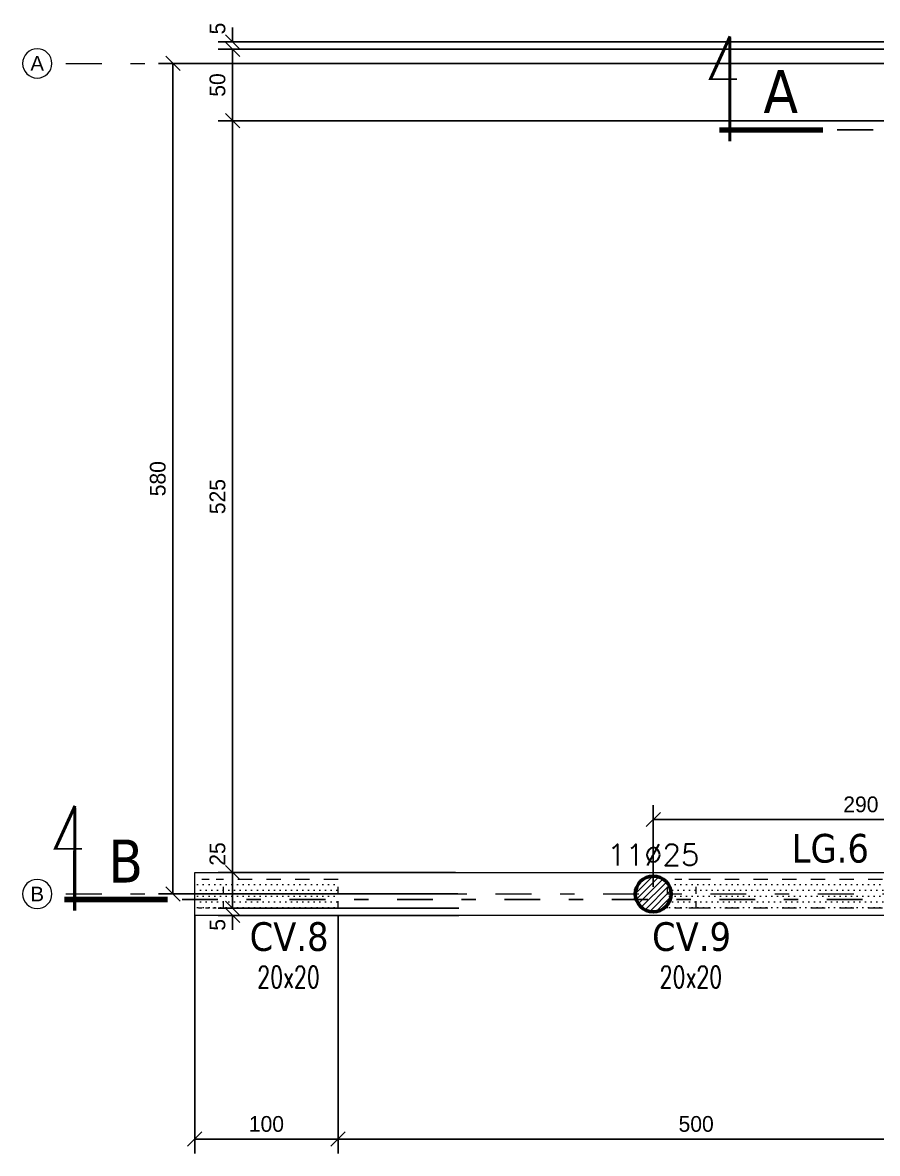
# Model space of a CAD drawing. Header units: centimetres. Extents: x -4069 to 1403, y -6242 to 452.
# Drawn here: x -4069 to -3472, y -1160 to -370 of the extents above; entities that cross this region are included whole.
import ezdxf
from ezdxf.enums import TextEntityAlignment as Align

# ---------------------------------------------------------------- set-up
doc = ezdxf.new("R2010")
doc.units = ezdxf.units.CM
doc.header["$LTSCALE"] = 100
doc.linetypes.add('GrDotted', pattern=[0.4, 0.1, -0.1, 0.1, -0.1])
doc.linetypes.add('GrFeatureAxis', pattern=[0.85, 0.25, -0.2, 0.1, -0.2, 0.1])
for name, color, linetype in [('COTATION', 1, 'Continuous'), ('farges. Bottom view 4 - Souterain', 7, 'Continuous'), ('STR_TXT', 102, 'Continuous')]:
    doc.layers.add(name, color=color, linetype=linetype)
doc.styles.add('EPAIS', font='TAHOMA.TTF')
doc.styles.add('FIN', font='romans.shx')
doc.styles.add('GrGrid', font='ARIAL.TTF', dxfattribs={"height": 17})
doc.dimstyles.new('BRUNO-502', dxfattribs={"dimtxt": 11, "dimasz": 10, "dimexe": 10, "dimexo": 5, "dimgap": 5, "dimtad": 1, "dimdec": 0, "dimzin": 0, "dimdsep": 46, "dimtxsty": 'Standard', "dimblk": 'OBLIQUE', "dimcen": 0, "dimclrt": 7, "dimadec": 0, "dimazin": 0, "dimtfac": 1, "dimtdec": 0, "dimtix": 1, "dimtofl": 0, "dimtmove": 0, "dimatfit": 3, "dimldrblk": 'OBLIQUE', "dimfxl": 0, "dimtolj": 1, "dimtzin": 0, "dimarcsym": 0})

# ---------------------------------------------------------------- blocks, each defined once
blk = doc.blocks.new('_OBLIQUE')
at = {"color": 0, "linetype": 'ByBlock'}
blk.add_line((-0.5, -0.5), (0.5, 0.5), dxfattribs=at)
blk = doc.blocks.new('*D35')
at = {"layer": 'COTATION', "color": 0, "lineweight": -2}
for p, q in [((-3343.9, -398.86), (-3974.2, -398.86)), ((-3964.2, -398.86), (-3964.2, -978.86)), ((-3765.27, -978.86), (-3974.2, -978.86))]:
    blk.add_line(p, q, dxfattribs=at)
at = {"layer": 'DEFPOINTS', "color": 0}
for p in [(-3338.9, -398.86), (-3964.2, -978.86), (-3760.27, -978.86)]:
    blk.add_point(p, dxfattribs=at)
at = {"layer": 'COTATION', "color": 0, "lineweight": -2, "xscale": 10, "yscale": 10, "zscale": 10}
for p, rotation in [((-3964.2, -398.86), 90), ((-3964.2, -978.86), 270)]:
    blk.add_blockref('_OBLIQUE', p, dxfattribs=dict(at, rotation=rotation))
at = {"layer": 'COTATION', "color": 7, "insert": (-3974.7, -688.86), "char_height": 11, "attachment_point": 5, "rotation": 90}
blk.add_mtext('\\A1;580', dxfattribs=at)
blk = doc.blocks.new('*D37')
at = {"layer": 'COTATION', "color": 0, "lineweight": -2}
for p, q in [((-3353.9, -389.01), (-3932.53, -389.01)), ((-3922.53, -389.01), (-3922.53, -438.86)), ((-3353.9, -438.86), (-3932.53, -438.86))]:
    blk.add_line(p, q, dxfattribs=at)
at = {"layer": 'DEFPOINTS', "color": 0}
for p in [(-3348.9, -389.01), (-3922.53, -438.86), (-3348.9, -438.86)]:
    blk.add_point(p, dxfattribs=at)
at = {"layer": 'COTATION', "color": 0, "lineweight": -2, "xscale": 10, "yscale": 10, "zscale": 10}
for p, rotation in [((-3922.53, -389.01), 90), ((-3922.53, -438.86), 270)]:
    blk.add_blockref('_OBLIQUE', p, dxfattribs=dict(at, rotation=rotation))
at = {"layer": 'COTATION', "color": 7, "insert": (-3933.03, -413.94), "char_height": 11, "attachment_point": 5, "rotation": 90}
blk.add_mtext('\\A1;50', dxfattribs=at)
blk = doc.blocks.new('*D38')
at = {"layer": 'COTATION', "color": 0, "lineweight": -2}
for p, q in [((-3767, -963.86), (-3932.53, -963.86)), ((-3922.53, -963.86), (-3922.53, -988.86)), ((-3764.56, -988.86), (-3932.53, -988.86))]:
    blk.add_line(p, q, dxfattribs=at)
at = {"layer": 'DEFPOINTS', "color": 0}
for p in [(-3762, -963.86), (-3922.53, -988.86), (-3759.56, -988.86)]:
    blk.add_point(p, dxfattribs=at)
at = {"layer": 'COTATION', "color": 0, "lineweight": -2, "xscale": 10, "yscale": 10, "zscale": 10}
for p, rotation in [((-3922.53, -963.86), 90), ((-3922.53, -988.86), 270)]:
    blk.add_blockref('_OBLIQUE', p, dxfattribs=dict(at, rotation=rotation))
at = {"layer": 'COTATION', "color": 7, "insert": (-3933.03, -950.95), "char_height": 11, "attachment_point": 5, "rotation": 90}
blk.add_mtext('\\A1;25', dxfattribs=at)
blk = doc.blocks.new('*D39')
at = {"layer": 'COTATION', "color": 0, "lineweight": -2}
for p, q in [((-3922.53, -988.86), (-3922.53, -978.86)), ((-3764.56, -988.86), (-3932.53, -988.86)), ((-3764.58, -993.86), (-3932.53, -993.86)), ((-3922.53, -993.86), (-3922.53, -1003.86))]:
    blk.add_line(p, q, dxfattribs=at)
at = {"layer": 'DEFPOINTS', "color": 0}
for p in [(-3922.53, -993.86), (-3759.58, -993.86), (-3759.56, -988.86)]:
    blk.add_point(p, dxfattribs=at)
at = {"layer": 'COTATION', "color": 0, "lineweight": -2, "xscale": 10, "yscale": 10, "zscale": 10}
for p, rotation in [((-3922.53, -988.86), 270), ((-3922.53, -993.86), 90)]:
    blk.add_blockref('_OBLIQUE', p, dxfattribs=dict(at, rotation=rotation))
at = {"layer": 'COTATION', "color": 7, "insert": (-3933.03, -1000.4), "char_height": 11, "attachment_point": 5, "rotation": 90}
blk.add_mtext('\\A1;5', dxfattribs=at)
blk = doc.blocks.new('*D40')
at = {"layer": 'COTATION', "color": 0, "lineweight": -2}
for p, q in [((-3353.9, -438.86), (-3932.53, -438.86)), ((-3922.53, -963.86), (-3922.53, -438.86)), ((-3881.09, -963.86), (-3932.53, -963.86))]:
    blk.add_line(p, q, dxfattribs=at)
at = {"layer": 'DEFPOINTS', "color": 0}
for p in [(-3922.53, -438.86), (-3348.9, -438.86), (-3876.09, -963.86)]:
    blk.add_point(p, dxfattribs=at)
at = {"layer": 'COTATION', "color": 0, "lineweight": -2, "xscale": 10, "yscale": 10, "zscale": 10}
for p, rotation in [((-3922.53, -438.86), 90), ((-3922.53, -963.86), 270)]:
    blk.add_blockref('_OBLIQUE', p, dxfattribs=dict(at, rotation=rotation))
at = {"layer": 'COTATION', "color": 7, "insert": (-3933.03, -701.36), "char_height": 11, "attachment_point": 5, "rotation": 90}
blk.add_mtext('\\A1;525', dxfattribs=at)
blk = doc.blocks.new('*D41')
at = {"layer": 'COTATION', "color": 0, "lineweight": -2}
for p, q in [((-3922.53, -383.86), (-3922.53, -373.86)), ((-3358.9, -383.86), (-3932.53, -383.86)), ((-3353.9, -389.01), (-3932.53, -389.01)), ((-3922.53, -389.01), (-3922.53, -399.01))]:
    blk.add_line(p, q, dxfattribs=at)
at = {"layer": 'DEFPOINTS', "color": 0}
for p in [(-3922.53, -383.86), (-3353.9, -383.86), (-3348.9, -389.01)]:
    blk.add_point(p, dxfattribs=at)
at = {"layer": 'COTATION', "color": 0, "lineweight": -2, "xscale": 10, "yscale": 10, "zscale": 10}
for p, rotation in [((-3922.53, -383.86), 270), ((-3922.53, -389.01), 90)]:
    blk.add_blockref('_OBLIQUE', p, dxfattribs=dict(at, rotation=rotation))
at = {"layer": 'COTATION', "color": 7, "insert": (-3933.03, -374.54), "char_height": 11, "attachment_point": 5, "rotation": 90}
blk.add_mtext('\\A1;5', dxfattribs=at)
blk = doc.blocks.new('*D42')
at = {"layer": 'COTATION', "color": 0, "lineweight": -2}
for p, q in [((-3628.9, -973.86), (-3628.9, -916.85)), ((-3338.9, -977.69), (-3338.9, -916.85)), ((-3628.9, -926.85), (-3338.9, -926.85))]:
    blk.add_line(p, q, dxfattribs=at)
at = {"layer": 'DEFPOINTS', "color": 0}
for p in [(-3338.9, -926.85), (-3628.9, -978.86), (-3338.9, -982.69)]:
    blk.add_point(p, dxfattribs=at)
at = {"layer": 'COTATION', "color": 0, "lineweight": -2, "xscale": 10, "yscale": 10, "zscale": 10, "rotation": 180}
blk.add_blockref('_OBLIQUE', (-3628.9, -926.85), dxfattribs=at)
at = {"layer": 'COTATION', "color": 0, "lineweight": -2, "xscale": 10, "yscale": 10, "zscale": 10}
blk.add_blockref('_OBLIQUE', (-3338.9, -926.85), dxfattribs=at)
at = {"layer": 'COTATION', "color": 7, "insert": (-3483.9, -916.35), "char_height": 11, "attachment_point": 5}
blk.add_mtext('\\A1;290', dxfattribs=at)
blk = doc.blocks.new('*D71')
at = {"layer": 'COTATION', "color": 0, "lineweight": -2}
for p, q in [((-3948.9, -993.86), (-3948.9, -1160)), ((-3848.9, -993.86), (-3848.9, -1160)), ((-3948.9, -1150), (-3848.9, -1150))]:
    blk.add_line(p, q, dxfattribs=at)
at = {"layer": 'DEFPOINTS', "color": 0}
for p in [(-3948.9, -988.86), (-3848.9, -988.86), (-3848.9, -1150)]:
    blk.add_point(p, dxfattribs=at)
at = {"layer": 'COTATION', "color": 0, "lineweight": -2, "xscale": 10, "yscale": 10, "zscale": 10, "rotation": 180}
blk.add_blockref('_OBLIQUE', (-3948.9, -1150), dxfattribs=at)
at = {"layer": 'COTATION', "color": 0, "lineweight": -2, "xscale": 10, "yscale": 10, "zscale": 10}
blk.add_blockref('_OBLIQUE', (-3848.9, -1150), dxfattribs=at)
at = {"layer": 'COTATION', "color": 7, "insert": (-3898.9, -1139.5), "char_height": 11, "attachment_point": 5}
blk.add_mtext('\\A1;100', dxfattribs=at)
blk = doc.blocks.new('*D72')
at = {"layer": 'COTATION', "color": 0, "lineweight": -2}
for p, q in [((-3848.9, -993.86), (-3848.9, -1160)), ((-3348.9, -993.86), (-3348.9, -1160)), ((-3848.9, -1150), (-3348.9, -1150))]:
    blk.add_line(p, q, dxfattribs=at)
at = {"layer": 'DEFPOINTS', "color": 0}
for p in [(-3848.9, -988.86), (-3348.9, -988.86), (-3348.9, -1150)]:
    blk.add_point(p, dxfattribs=at)
at = {"layer": 'COTATION', "color": 0, "lineweight": -2, "xscale": 10, "yscale": 10, "zscale": 10, "rotation": 180}
blk.add_blockref('_OBLIQUE', (-3848.9, -1150), dxfattribs=at)
at = {"layer": 'COTATION', "color": 0, "lineweight": -2, "xscale": 10, "yscale": 10, "zscale": 10}
blk.add_blockref('_OBLIQUE', (-3348.9, -1150), dxfattribs=at)
at = {"layer": 'COTATION', "color": 7, "insert": (-3598.9, -1139.5), "char_height": 11, "attachment_point": 5}
blk.add_mtext('\\A1;500', dxfattribs=at)

msp = doc.modelspace()

# ---------------------------------------------------------------- hatches: boundary and pattern name
at = {"layer": 'farges. Bottom view 4 - Souterain', "linetype": 'Continuous', "lineweight": 20}
h = msp.add_hatch(dxfattribs=at)
h.set_pattern_fill('DOTS', color=9, scale=2.5, style=0)
h.paths.add_polyline_path([(-3948.9, -968.86), (-3948.9, -988.86), (-3928.9, -988.86), (-3928.9, -968.86)])
h = msp.add_hatch(dxfattribs=at)
h.set_pattern_fill('DOTS', color=9, scale=2.5, style=0)
h.paths.add_polyline_path([(-3928.9, -968.86), (-3928.9, -988.86), (-3848.9, -988.86), (-3848.9, -968.86)])
at = {"layer": 'farges. Bottom view 4 - Souterain', "linetype": 'Continuous', "lineweight": -3}
h = msp.add_hatch(dxfattribs=at)
h.set_pattern_fill('ANSI31', color=1, style=0)
h.paths.add_polyline_path([(-3641.01, -981.97), (-3641.4, -978.86), (-3641.01, -975.75), (-3639.86, -972.84), (-3638.02, -970.3), (-3635.6, -968.31), (-3632.77, -966.97), (-3629.69, -966.39), (-3626.56, -966.58), (-3623.58, -967.55), (-3620.94, -969.23), (-3618.79, -971.51), (-3617.28, -974.26), (-3616.5, -977.29), (-3616.5, -980.43), (-3617.28, -983.46), (-3618.79, -986.21), (-3620.94, -988.49), (-3623.58, -990.17), (-3626.56, -991.14), (-3629.69, -991.34), (-3632.77, -990.75), (-3635.6, -989.42), (-3638.02, -987.42), (-3639.86, -984.88)])
at = {"layer": 'farges. Bottom view 4 - Souterain', "linetype": 'Continuous', "lineweight": 20}
h = msp.add_hatch(dxfattribs=at)
h.set_pattern_fill('DOTS', color=9, scale=2.5, style=0)
h.paths.add_polyline_path([(-3618.9, -968.86), (-3618.9, -988.86), (-3598.9, -988.86), (-3598.9, -968.86)])
h = msp.add_hatch(dxfattribs=at)
h.set_pattern_fill('DOTS', color=9, scale=2.5, style=0)
h.paths.add_polyline_path([(-3348.9, -988.86), (-3348.9, -968.86), (-3598.9, -968.86), (-3598.9, -988.86)])

# ---------------------------------------------------------------- linework, layer by layer
at = {"layer": 'farges. Bottom view 4 - Souterain', "color": 251, "linetype": 'GrFeatureAxis', "lineweight": 18}
for p, q in [((-4038.9, -398.86), (-989.59, -398.86)), ((-4038.9, -978.86), (-989.59, -978.86))]:
    msp.add_line(p, q, dxfattribs=at)
at = {"layer": 'farges. Bottom view 4 - Souterain', "color": 102, "linetype": 'Continuous', "lineweight": 20}
for p, q in [((-3948.9, -963.86), (-3353.9, -963.86)), ((-3948.9, -993.86), (-3948.9, -963.86)), ((-2878.9, -993.86), (-3948.9, -993.86))]:
    msp.add_line(p, q, dxfattribs=at)
at = {"layer": 'farges. Bottom view 4 - Souterain', "color": 9, "linetype": 'GrDotted', "lineweight": 15, "ltscale": 0.5}
for p, q in [((-3928.9, -968.86), (-3948.9, -968.86)), ((-3928.9, -988.86), (-3928.9, -968.86)), ((-3848.9, -988.86), (-3848.9, -968.86)), ((-3618.9, -988.86), (-3618.9, -968.86)), ((-3598.9, -968.86), (-3618.9, -968.86)), ((-3598.9, -988.86), (-3618.9, -988.86))]:
    msp.add_line(p, q, dxfattribs=at)
at = {"layer": 'farges. Bottom view 4 - Souterain', "color": 9, "linetype": 'GrDotted', "lineweight": 15}
for p, q in [((-3848.9, -968.86), (-3928.9, -968.86)), ((-3348.9, -968.86), (-3598.9, -968.86)), ((-3928.9, -988.86), (-3848.9, -988.86)), ((-3348.9, -988.86), (-3598.9, -988.86))]:
    msp.add_line(p, q, dxfattribs=at)
at = {"layer": 'farges. Bottom view 4 - Souterain', "color": 9, "linetype": 'GrDotted', "lineweight": 20, "ltscale": 0.5}
msp.add_line((-3598.9, -988.86), (-3598.9, -968.86), dxfattribs=at)
at = {"layer": 'farges. Bottom view 4 - Souterain', "color": 9, "linetype": 'GrDotted', "lineweight": 15, "ltscale": 0.25}
msp.add_line((-3928.9, -988.86), (-3948.9, -988.86), dxfattribs=at)
at = {"layer": 'farges. Bottom view 4 - Souterain', "color": 7, "linetype": 'GrFeatureAxis', "lineweight": -3}
for points in [[(-3575.4, -445.36), (-1197.61, -445.36)], [(-4032.71, -982.69), (-1168.42, -982.69)]]:
    msp.add_lwpolyline(points, dxfattribs=at)
at = {"layer": 'farges. Bottom view 4 - Souterain', "color": 6, "linetype": 'Continuous', "lineweight": 18}
for centre, major_axis, start_param, end_param in [((-4058.9, -398.86), (7.21, 7.21), 5.497787, 11.780972), ((-4058.9, -978.86), (-7.21, 7.21), 3.926991, 10.210176)]:
    msp.add_ellipse(centre, major_axis=major_axis, ratio=1, start_param=start_param, end_param=end_param, dxfattribs=at)
at = {"layer": 'farges. Bottom view 4 - Souterain', "color": 6, "linetype": 'Continuous', "lineweight": 60}
msp.add_ellipse((-3628.9, -978.86), major_axis=(8.84, 8.84), ratio=1, start_param=5.497787, end_param=11.780972, dxfattribs=at)
at = {"layer": 'STR_TXT', "color": 4}
for points in [[(-3575.22, -379.92, 2.24, 2.24, 0), (-3588.94, -409.91, 1.12, 1.12, 0), (-3570.43, -409.92, 1.12, 1.12, 0)], [(-4032.52, -917.26, 2.24, 2.24, 0), (-4046.24, -947.25, 1.12, 1.12, 0), (-4027.73, -947.26, 1.12, 1.12, 0)]]:
    msp.add_lwpolyline(points, format="xyseb", dxfattribs=at)
for points, const_width in [([(-3575.41, -453.2), (-3575.39, -381.12)], 2.24), ([(-3510.46, -445.37), (-3582.61, -445.35)], 3.92), ([(-4032.71, -990.54), (-4032.69, -918.47)], 2.24), ([(-3967.76, -982.71), (-4039.91, -982.69)], 3.92)]:
    msp.add_lwpolyline(points, dxfattribs=dict(at, const_width=const_width))

# ---------------------------------------------------------------- texts
at = {"layer": 'farges. Bottom view 4 - Souterain', "color": 5, "linetype": 'Continuous', "lineweight": -3, "style": 'GrGrid'}
for s, p in [('A', (-4063.68, -403.96)), ('B', (-4063.66, -983.96))]:
    msp.add_text(s, height=10.2, dxfattribs=at).set_placement(p)
at = {"layer": 'STR_TXT', "color": 4, "style": 'EPAIS'}
for s, p in [('A', (-3539.85, -418.5, -1616.23)), ('B', (-3997.15, -955.85, -1616.23))]:
    msp.add_text(s, height=30, rotation=360, dxfattribs=at).set_placement(p, align=Align.MIDDLE_CENTER)
at = {"layer": 'STR_TXT', "style": 'EPAIS'}
for s, p in [('LG.6', (-3505.26, -946.92, 188)), ('CV.8', (-3883.07, -1008.58, 188)), ('CV.9', (-3602.12, -1008.58, 188))]:
    msp.add_text(s, height=20, dxfattribs=at).set_placement(p, align=Align.MIDDLE_CENTER)
at = {"layer": 'STR_TXT', "style": 'FIN', "width": 0.7}
for p in [(-3879.9, -1048.84, 188), (-3598.96, -1048.84, 188)]:
    msp.add_text('20x20 ', height=15, dxfattribs=at).set_placement(p, align=Align.BOTTOM_CENTER)
at = {"layer": 'STR_TXT', "insert": (-3628.79, -951.5), "char_height": 15, "attachment_point": 5, "style": 'FIN'}
msp.add_mtext('{\\Fsimplex|c0;11%%C25}', dxfattribs=at)

# ---------------------------------------------------------------- dimensions: what is measured, and where the dimension line sits
at = {"layer": 'COTATION'}
for base, p1, p2, picture, middle in [((-3922.53, -383.86), (-3348.9, -389.01), (-3353.9, -383.86), '*D41', (-3922.53, -374.54)), ((-3922.53, -988.86), (-3762, -963.86), (-3759.56, -988.86), '*D38', (-3922.53, -950.95)), ((-3922.53, -993.86), (-3759.56, -988.86), (-3759.58, -993.86), '*D39', (-3922.53, -1000.4))]:
    dim = msp.add_linear_dim(base=base, p1=p1, p2=p2, angle=90, dimstyle='BRUNO-502', override={"dimtmove": 1}, dxfattribs=at)
    dim.commit()
    dim.dimension.update_dxf_attribs({"geometry": picture, "text_midpoint": middle, "dimtype": 160})
for base, p1, p2, picture, middle in [((-3922.53, -438.86), (-3348.9, -389.01), (-3348.9, -438.86), '*D37', (-3933.03, -413.94)), ((-3964.2, -978.86), (-3338.9, -398.86), (-3760.27, -978.86), '*D35', (-3974.7, -688.86))]:
    dim = msp.add_linear_dim(base=base, p1=p1, p2=p2, angle=90, dimstyle='BRUNO-502', dxfattribs=at)
    dim.commit()
    dim.dimension.update_dxf_attribs({"geometry": picture, "text_midpoint": middle})
dim = msp.add_linear_dim(base=(-3922.53, -438.86), p1=(-3876.09, -963.86), p2=(-3348.9, -438.86), angle=90, dimstyle='BRUNO-502', override={"dimtmove": 1}, dxfattribs=at)
dim.commit()
dim.dimension.update_dxf_attribs({"geometry": '*D40', "text_midpoint": (-3933.03, -701.36)})
for base, p1, p2, picture, middle in [((-3338.9, -926.85), (-3628.9, -978.86), (-3338.9, -982.69), '*D42', (-3483.9, -916.35)), ((-3848.9, -1150), (-3948.9, -988.86), (-3848.9, -988.86), '*D71', (-3898.9, -1139.5))]:
    dim = msp.add_linear_dim(base=base, p1=p1, p2=p2, dimstyle='BRUNO-502', dxfattribs=at)
    dim.commit()
    dim.dimension.update_dxf_attribs({"geometry": picture, "text_midpoint": middle})
dim = msp.add_linear_dim(base=(-3348.9, -1150), p1=(-3848.9, -988.86), p2=(-3348.9, -988.86), dimstyle='BRUNO-502', override={"dimtmove": 1}, dxfattribs=at)
dim.commit()
dim.dimension.update_dxf_attribs({"geometry": '*D72', "text_midpoint": (-3598.9, -1139.5)})

doc.saveas('drawing.dxf')
